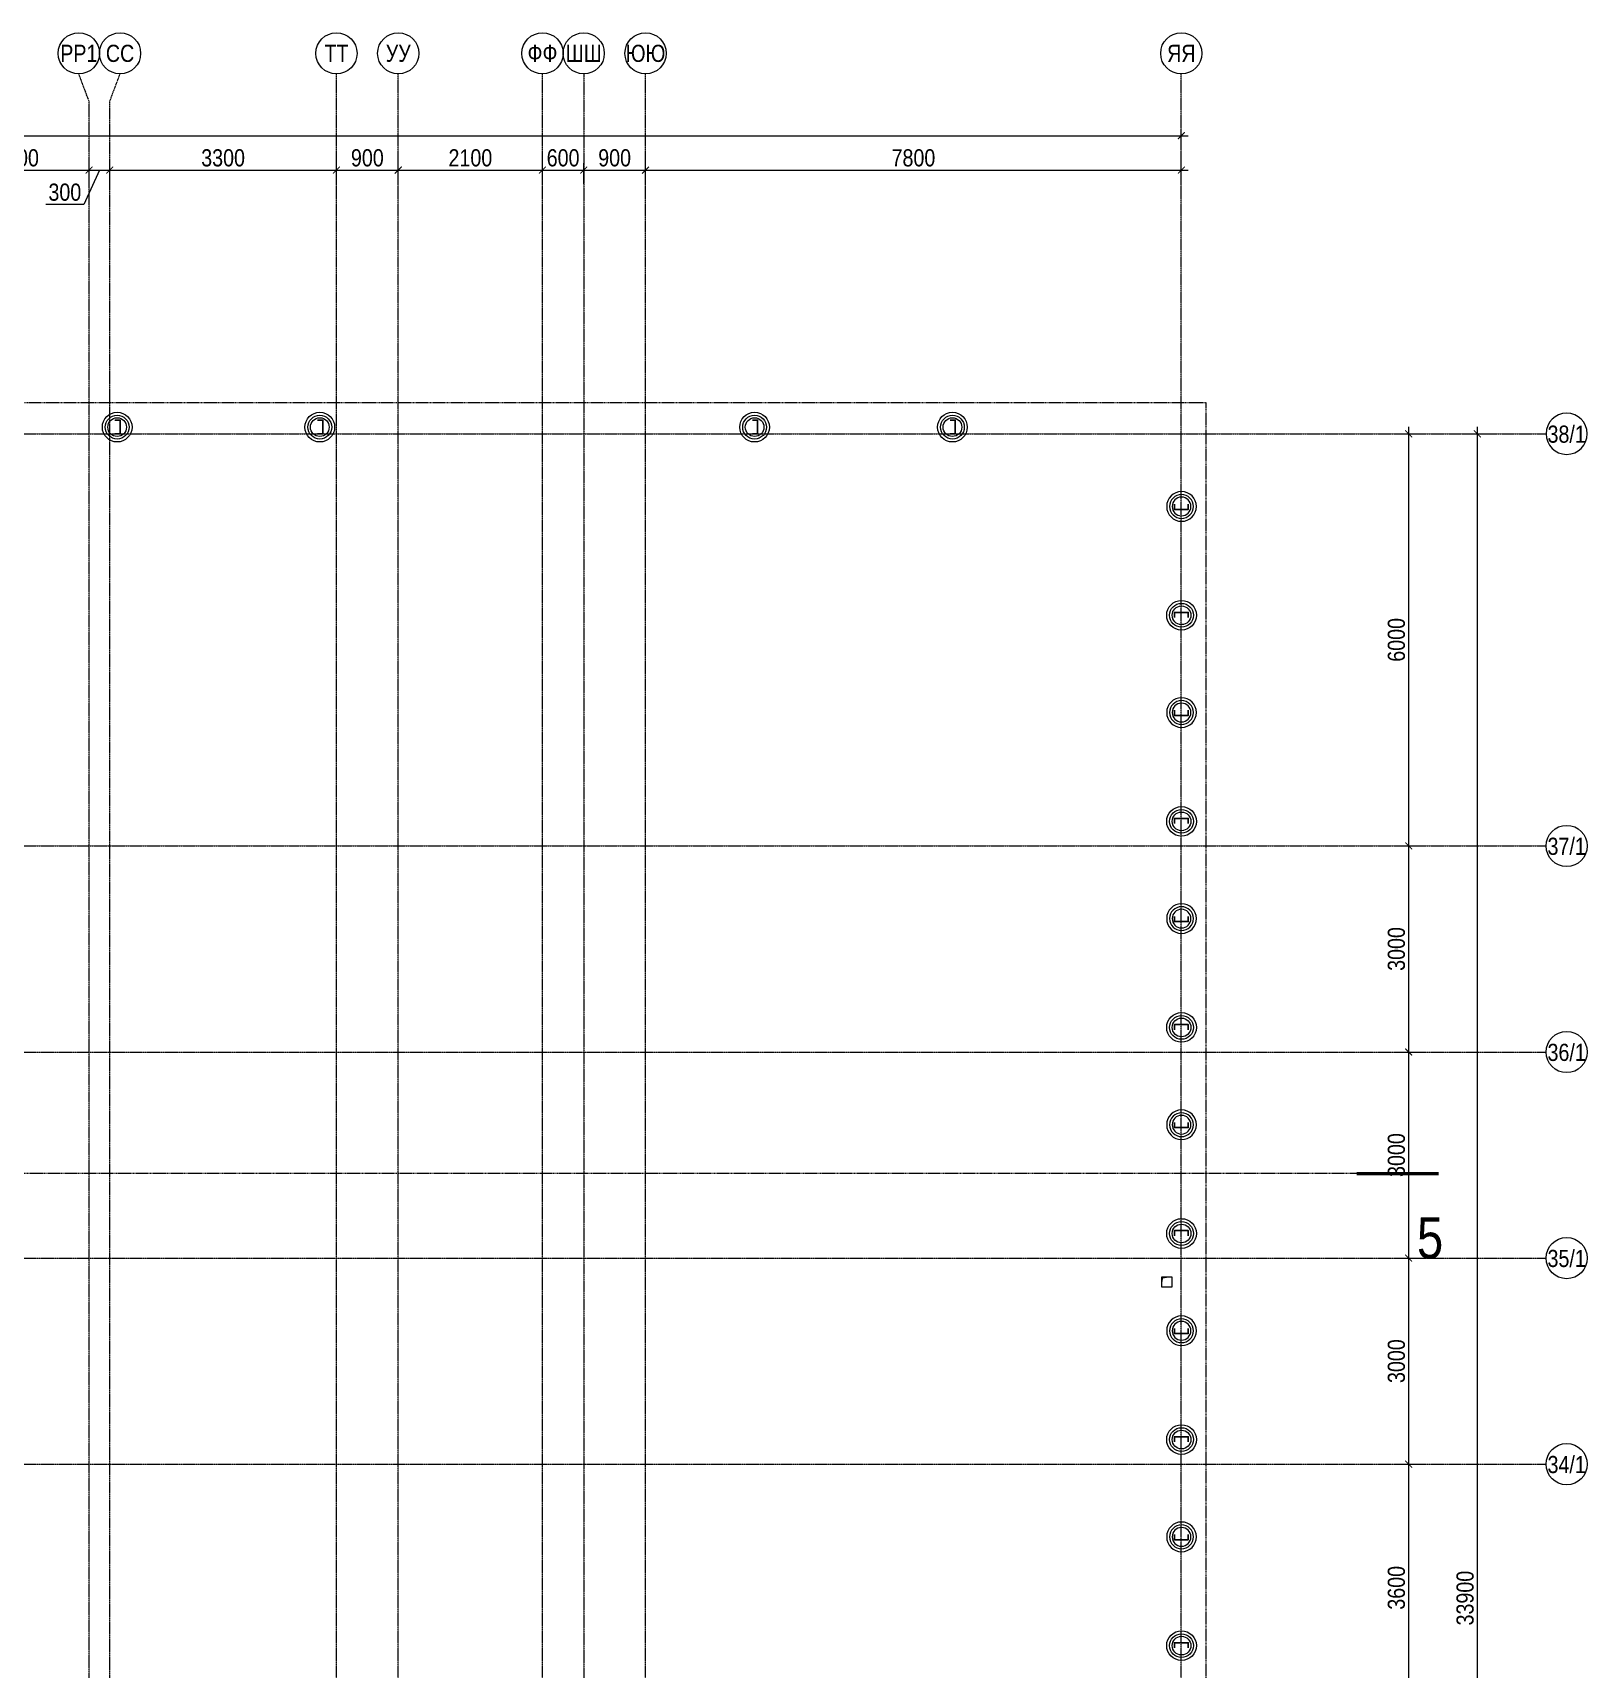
# Model space of a CAD drawing. Header units: millimetres. Extents: x -65509 to 912790, y 446 to 713294.
# Drawn here: x 215276 to 237907, y 411991 to 435815 of the extents above; entities that cross this region are included whole.
import ezdxf
from ezdxf.enums import TextEntityAlignment as Align

# ---------------------------------------------------------------- set-up
doc = ezdxf.new("R2010")
doc.units = ezdxf.units.MM
doc.linetypes.add('CENTER2', pattern=[28.575, 19.05, -3.175, 3.175, -3.175])
doc.linetypes.add('DASHED', pattern=[19.05, 12.7, -6.35])
doc.layers.get('Defpoints').update_dxf_attribs({"color": 250})
doc.layers.add('АР_Делит', color=250, linetype='Continuous', lineweight=0, plot=False)
for name, color, linetype, lineweight in [('АР_Разрезы марка', 7, 'Continuous', 13), ('ВК_Шахты', 250, 'Continuous', 9), ('КМ_Фахверки', 250, 'Continuous', 25), ('РД_Оси_100', 250, 'Continuous', 0), ('РД_Оси_размер', 250, 'Continuous', 0)]:
    doc.layers.add(name, color=color, linetype=linetype, lineweight=lineweight)
doc.styles.add('style1', font='ARIALN.TTF')
doc.styles.add('ккк', font='isocpeur.ttf', dxfattribs={"width": 0.85, "oblique": 15})
doc.dimstyles.new('Dim100_ареал', dxfattribs={"dimscale": 100, "dimtxt": 2.5, "dimasz": 1, "dimexe": 1, "dimexo": 1, "dimgap": 0.5, "dimtad": 1, "dimzin": 12, "dimdsep": 46, "dimtxsty": 'style1', "dimblk": 'ARCHTICK', "dimcen": 1, "dimdle": 1, "dimclrd": 256, "dimclre": 256, "dimaunit": 1, "dimadec": 0, "dimazin": 3, "dimtfac": 1, "dimtmove": 1, "dimatfit": 3, "dimldrblk": 'OPEN30', "dimfxl": 4, "dimfxlon": 1, "dimtolj": 1, "dimtzin": 0, "dimlwd": 9, "dimlwe": 9, "dimarcsym": 0})

# ---------------------------------------------------------------- blocks, each defined once
blk = doc.blocks.new('A-iden')
at = {"linetype": 'Continuous', "lineweight": 5}
blk.add_circle((0, -4), 3, dxfattribs=at)
at = {"color": 0, "linetype": 'Continuous', "lineweight": 20, "style": 'ккк', "width": 0.85}
blk.add_attdef('ID', text='', height=8, dxfattribs=at).set_placement((0.31, -3.85), align=Align.MIDDLE_CENTER)
blk = doc.blocks.new('_ArchTick')
at = {"color": 0, "linetype": 'ByBlock', "const_width": 0.15}
blk.add_lwpolyline([(-0.5, -0.5), (0.5, 0.5)], dxfattribs=at)
blk = doc.blocks.new('*D378')
at = {"layer": 'Defpoints', "color": 0, "transparency": 16777216}
for p in [(116910, 119700), (117910, 119700), (116910, 116100)]:
    blk.add_point(p, dxfattribs=at)
at = {"layer": 'РД_Оси_размер', "color": 0, "lineweight": 5, "transparency": 16777216}
for p, q in [((117710, 119700), (118010, 119700)), ((117910, 116000), (117910, 119800)), ((117710, 116100), (118010, 116100))]:
    blk.add_line(p, q, dxfattribs=at)
at = {"layer": 'РД_Оси_размер', "color": 0, "lineweight": 5, "transparency": 16777216, "xscale": 100, "yscale": 100, "zscale": 100}
for p, rotation in [((117910, 119700), 90), ((117910, 116100), 270)]:
    blk.add_blockref('_ArchTick', p, dxfattribs=dict(at, rotation=rotation))
at = {"layer": 'РД_Оси_размер', "color": 0, "transparency": 16777216, "insert": (117732, 117900), "char_height": 250, "attachment_point": 5, "rotation": 90, "style": 'style1'}
blk.add_mtext('\\A1;3600', dxfattribs=at)
blk = doc.blocks.new('_Open30')
at = {"color": 0, "linetype": 'ByBlock', "lineweight": -2}
for p, q in [((-1, 0.27), (0, 0)), ((0, 0), (-1, -0.27)), ((0, 0), (-1, 0))]:
    blk.add_line(p, q, dxfattribs=at)
blk = doc.blocks.new('*D379')
at = {"layer": 'Defpoints', "color": 0, "transparency": 16777216}
for p in [(116910, 122700), (117910, 122700), (116910, 119700)]:
    blk.add_point(p, dxfattribs=at)
at = {"layer": 'РД_Оси_размер', "color": 0, "lineweight": 5, "transparency": 16777216}
for p, q in [((117710, 122700), (118010, 122700)), ((117910, 119600), (117910, 122800)), ((117710, 119700), (118010, 119700))]:
    blk.add_line(p, q, dxfattribs=at)
at = {"layer": 'РД_Оси_размер', "color": 0, "lineweight": 5, "transparency": 16777216, "xscale": 100, "yscale": 100, "zscale": 100}
for p, rotation in [((117910, 122700), 90), ((117910, 119700), 270)]:
    blk.add_blockref('_ArchTick', p, dxfattribs=dict(at, rotation=rotation))
at = {"layer": 'РД_Оси_размер', "color": 0, "transparency": 16777216, "insert": (117732, 121200), "char_height": 250, "attachment_point": 5, "rotation": 90, "style": 'style1'}
blk.add_mtext('\\A1;3000', dxfattribs=at)
blk = doc.blocks.new('*D380')
at = {"layer": 'Defpoints', "color": 0, "transparency": 16777216}
for p in [(116910, 125700), (117910, 125700), (116910, 122700)]:
    blk.add_point(p, dxfattribs=at)
at = {"layer": 'РД_Оси_размер', "color": 0, "lineweight": 5, "transparency": 16777216}
for p, q in [((117910, 122600), (117910, 125800)), ((117710, 125700), (118010, 125700)), ((117710, 122700), (118010, 122700))]:
    blk.add_line(p, q, dxfattribs=at)
at = {"layer": 'РД_Оси_размер', "color": 0, "lineweight": 5, "transparency": 16777216, "xscale": 100, "yscale": 100, "zscale": 100}
for p, rotation in [((117910, 125700), 90), ((117910, 122700), 270)]:
    blk.add_blockref('_ArchTick', p, dxfattribs=dict(at, rotation=rotation))
at = {"layer": 'РД_Оси_размер', "color": 0, "transparency": 16777216, "insert": (117732, 124200), "char_height": 250, "attachment_point": 5, "rotation": 90, "style": 'style1'}
blk.add_mtext('\\A1;3000', dxfattribs=at)
blk = doc.blocks.new('*D381')
at = {"layer": 'Defpoints', "color": 0, "transparency": 16777216}
for p in [(116910, 128700), (117910, 128700), (116910, 125700)]:
    blk.add_point(p, dxfattribs=at)
at = {"layer": 'РД_Оси_размер', "color": 0, "lineweight": 5, "transparency": 16777216}
for p, q in [((117710, 128700), (118010, 128700)), ((117910, 125600), (117910, 128800)), ((117710, 125700), (118010, 125700))]:
    blk.add_line(p, q, dxfattribs=at)
at = {"layer": 'РД_Оси_размер', "color": 0, "lineweight": 5, "transparency": 16777216, "xscale": 100, "yscale": 100, "zscale": 100}
for p, rotation in [((117910, 128700), 90), ((117910, 125700), 270)]:
    blk.add_blockref('_ArchTick', p, dxfattribs=dict(at, rotation=rotation))
at = {"layer": 'РД_Оси_размер', "color": 0, "transparency": 16777216, "insert": (117732, 127200), "char_height": 250, "attachment_point": 5, "rotation": 90, "style": 'style1'}
blk.add_mtext('\\A1;3000', dxfattribs=at)
blk = doc.blocks.new('*D382')
at = {"layer": 'Defpoints', "color": 0, "transparency": 16777216}
for p in [(116910, 134700), (117910, 134700), (116910, 128700)]:
    blk.add_point(p, dxfattribs=at)
at = {"layer": 'РД_Оси_размер', "color": 0, "lineweight": 5, "transparency": 16777216}
for p, q in [((117710, 134700), (118010, 134700)), ((117910, 128600), (117910, 134800)), ((117710, 128700), (118010, 128700))]:
    blk.add_line(p, q, dxfattribs=at)
at = {"layer": 'РД_Оси_размер', "color": 0, "lineweight": 5, "transparency": 16777216, "xscale": 100, "yscale": 100, "zscale": 100}
for p, rotation in [((117910, 134700), 90), ((117910, 128700), 270)]:
    blk.add_blockref('_ArchTick', p, dxfattribs=dict(at, rotation=rotation))
at = {"layer": 'РД_Оси_размер', "color": 0, "transparency": 16777216, "insert": (117732, 131700), "char_height": 250, "attachment_point": 5, "rotation": 90, "style": 'style1'}
blk.add_mtext('\\A1;6000', dxfattribs=at)
blk = doc.blocks.new('*D333')
at = {"layer": 'Defpoints', "color": 0, "transparency": 16777216}
for p in [(116910, 134700), (118910, 134700), (116910, 100800)]:
    blk.add_point(p, dxfattribs=at)
at = {"layer": 'РД_Оси_размер', "color": 0, "lineweight": 5, "transparency": 16777216}
for p, q in [((118710, 134700), (119010, 134700)), ((118910, 100700), (118910, 134800)), ((118710, 100800), (119010, 100800))]:
    blk.add_line(p, q, dxfattribs=at)
at = {"layer": 'РД_Оси_размер', "color": 0, "lineweight": 5, "transparency": 16777216, "xscale": 100, "yscale": 100, "zscale": 100}
for p, rotation in [((118910, 134700), 90), ((118910, 100800), 270)]:
    blk.add_blockref('_ArchTick', p, dxfattribs=dict(at, rotation=rotation))
at = {"layer": 'РД_Оси_размер', "color": 0, "transparency": 16777216, "insert": (118732, 117750), "char_height": 250, "attachment_point": 5, "rotation": 90, "style": 'style1'}
blk.add_mtext('\\A1;33900', dxfattribs=at)
blk = doc.blocks.new('*D227')
at = {"layer": 'Defpoints', "color": 0, "transparency": 16777216}
for p in [(114600, 139039), (73200, 137039), (114600, 137039)]:
    blk.add_point(p, dxfattribs=at)
at = {"layer": 'РД_Оси_размер', "color": 0, "lineweight": 5, "transparency": 16777216}
for p, q in [((73200, 138839), (73200, 139139)), ((114600, 138839), (114600, 139139)), ((73100, 139039), (114700, 139039))]:
    blk.add_line(p, q, dxfattribs=at)
at = {"layer": 'РД_Оси_размер', "color": 0, "lineweight": 5, "transparency": 16777216, "xscale": 100, "yscale": 100, "zscale": 100, "rotation": 180}
blk.add_blockref('_ArchTick', (73200, 139039), dxfattribs=at)
at = {"layer": 'РД_Оси_размер', "color": 0, "lineweight": 5, "transparency": 16777216, "xscale": 100, "yscale": 100, "zscale": 100}
blk.add_blockref('_ArchTick', (114600, 139039), dxfattribs=at)
at = {"layer": 'РД_Оси_размер', "color": 0, "transparency": 16777216, "insert": (93900, 139216), "char_height": 250, "attachment_point": 5, "style": 'style1'}
blk.add_mtext('\\A1;41400', dxfattribs=at)
blk = doc.blocks.new('*D411')
at = {"layer": 'Defpoints', "color": 0, "transparency": 16777216}
for p in [(98700, 138539), (96600, 137039), (98700, 137039)]:
    blk.add_point(p, dxfattribs=at)
at = {"layer": 'РД_Оси_размер', "color": 0, "lineweight": 5, "transparency": 16777216}
for p, q in [((96500, 138539), (98800, 138539)), ((96600, 138339), (96600, 138639)), ((98700, 138339), (98700, 138639))]:
    blk.add_line(p, q, dxfattribs=at)
at = {"layer": 'РД_Оси_размер', "color": 0, "lineweight": 5, "transparency": 16777216, "xscale": 100, "yscale": 100, "zscale": 100, "rotation": 180}
blk.add_blockref('_ArchTick', (96600, 138539), dxfattribs=at)
at = {"layer": 'РД_Оси_размер', "color": 0, "lineweight": 5, "transparency": 16777216, "xscale": 100, "yscale": 100, "zscale": 100}
blk.add_blockref('_ArchTick', (98700, 138539), dxfattribs=at)
at = {"layer": 'РД_Оси_размер', "color": 0, "transparency": 16777216, "insert": (97650, 138716), "char_height": 250, "attachment_point": 5, "style": 'style1'}
blk.add_mtext('\\A1;2100', dxfattribs=at)
blk = doc.blocks.new('*D412')
at = {"layer": 'Defpoints', "color": 0, "transparency": 16777216}
for p in [(99000, 138539), (98700, 137039), (99000, 137039)]:
    blk.add_point(p, dxfattribs=at)
at = {"layer": 'РД_Оси_размер', "color": 0, "lineweight": 5, "transparency": 16777216}
for p, q in [((98600, 138539), (99100, 138539)), ((98850, 138539), (98622, 138039)), ((98700, 138339), (98700, 138639)), ((99000, 138339), (99000, 138639)), ((98622, 138039), (98070, 138039))]:
    blk.add_line(p, q, dxfattribs=at)
at = {"layer": 'РД_Оси_размер', "color": 0, "lineweight": 5, "transparency": 16777216, "xscale": 100, "yscale": 100, "zscale": 100, "rotation": 180}
blk.add_blockref('_ArchTick', (98700, 138539), dxfattribs=at)
at = {"layer": 'РД_Оси_размер', "color": 0, "lineweight": 5, "transparency": 16777216, "xscale": 100, "yscale": 100, "zscale": 100}
blk.add_blockref('_ArchTick', (99000, 138539), dxfattribs=at)
at = {"layer": 'РД_Оси_размер', "color": 0, "transparency": 16777216, "insert": (98346, 138216), "char_height": 250, "attachment_point": 5, "style": 'style1'}
blk.add_mtext('\\A1;300', dxfattribs=at)
blk = doc.blocks.new('*D413')
at = {"layer": 'Defpoints', "color": 0, "transparency": 16777216}
for p in [(102300, 138539), (99000, 137039), (102300, 137039)]:
    blk.add_point(p, dxfattribs=at)
at = {"layer": 'РД_Оси_размер', "color": 0, "lineweight": 5, "transparency": 16777216}
for p, q in [((98900, 138539), (102400, 138539)), ((99000, 138339), (99000, 138639)), ((102300, 138339), (102300, 138639))]:
    blk.add_line(p, q, dxfattribs=at)
at = {"layer": 'РД_Оси_размер', "color": 0, "lineweight": 5, "transparency": 16777216, "xscale": 100, "yscale": 100, "zscale": 100, "rotation": 180}
blk.add_blockref('_ArchTick', (99000, 138539), dxfattribs=at)
at = {"layer": 'РД_Оси_размер', "color": 0, "lineweight": 5, "transparency": 16777216, "xscale": 100, "yscale": 100, "zscale": 100}
blk.add_blockref('_ArchTick', (102300, 138539), dxfattribs=at)
at = {"layer": 'РД_Оси_размер', "color": 0, "transparency": 16777216, "insert": (100650, 138716), "char_height": 250, "attachment_point": 5, "style": 'style1'}
blk.add_mtext('\\A1;3300', dxfattribs=at)
blk = doc.blocks.new('*D414')
at = {"layer": 'Defpoints', "color": 0, "transparency": 16777216}
for p in [(103200, 138539), (102300, 137039), (103200, 137039)]:
    blk.add_point(p, dxfattribs=at)
at = {"layer": 'РД_Оси_размер', "color": 0, "lineweight": 5, "transparency": 16777216}
for p, q in [((102200, 138539), (103300, 138539)), ((102300, 138339), (102300, 138639)), ((103200, 138339), (103200, 138639))]:
    blk.add_line(p, q, dxfattribs=at)
at = {"layer": 'РД_Оси_размер', "color": 0, "lineweight": 5, "transparency": 16777216, "xscale": 100, "yscale": 100, "zscale": 100, "rotation": 180}
blk.add_blockref('_ArchTick', (102300, 138539), dxfattribs=at)
at = {"layer": 'РД_Оси_размер', "color": 0, "lineweight": 5, "transparency": 16777216, "xscale": 100, "yscale": 100, "zscale": 100}
blk.add_blockref('_ArchTick', (103200, 138539), dxfattribs=at)
at = {"layer": 'РД_Оси_размер', "color": 0, "transparency": 16777216, "insert": (102750, 138716), "char_height": 250, "attachment_point": 5, "style": 'style1'}
blk.add_mtext('\\A1;900', dxfattribs=at)
blk = doc.blocks.new('*D415')
at = {"layer": 'Defpoints', "color": 0, "transparency": 16777216}
for p in [(105300, 138539), (103200, 137039), (105300, 137039)]:
    blk.add_point(p, dxfattribs=at)
at = {"layer": 'РД_Оси_размер', "color": 0, "lineweight": 5, "transparency": 16777216}
for p, q in [((103100, 138539), (105400, 138539)), ((103200, 138339), (103200, 138639)), ((105300, 138339), (105300, 138639))]:
    blk.add_line(p, q, dxfattribs=at)
at = {"layer": 'РД_Оси_размер', "color": 0, "lineweight": 5, "transparency": 16777216, "xscale": 100, "yscale": 100, "zscale": 100, "rotation": 180}
blk.add_blockref('_ArchTick', (103200, 138539), dxfattribs=at)
at = {"layer": 'РД_Оси_размер', "color": 0, "lineweight": 5, "transparency": 16777216, "xscale": 100, "yscale": 100, "zscale": 100}
blk.add_blockref('_ArchTick', (105300, 138539), dxfattribs=at)
at = {"layer": 'РД_Оси_размер', "color": 0, "transparency": 16777216, "insert": (104250, 138716), "char_height": 250, "attachment_point": 5, "style": 'style1'}
blk.add_mtext('\\A1;2100', dxfattribs=at)
blk = doc.blocks.new('*D416')
at = {"layer": 'Defpoints', "color": 0, "transparency": 16777216}
for p in [(105900, 138539), (105300, 137039), (105900, 137039)]:
    blk.add_point(p, dxfattribs=at)
at = {"layer": 'РД_Оси_размер', "color": 0, "lineweight": 5, "transparency": 16777216}
for p, q in [((105200, 138539), (106000, 138539)), ((105300, 138339), (105300, 138639)), ((105900, 138339), (105900, 138639))]:
    blk.add_line(p, q, dxfattribs=at)
at = {"layer": 'РД_Оси_размер', "color": 0, "lineweight": 5, "transparency": 16777216, "xscale": 100, "yscale": 100, "zscale": 100, "rotation": 180}
blk.add_blockref('_ArchTick', (105300, 138539), dxfattribs=at)
at = {"layer": 'РД_Оси_размер', "color": 0, "lineweight": 5, "transparency": 16777216, "xscale": 100, "yscale": 100, "zscale": 100}
blk.add_blockref('_ArchTick', (105900, 138539), dxfattribs=at)
at = {"layer": 'РД_Оси_размер', "color": 0, "transparency": 16777216, "insert": (105600, 138716), "char_height": 250, "attachment_point": 5, "style": 'style1'}
blk.add_mtext('\\A1;600', dxfattribs=at)
blk = doc.blocks.new('*D417')
at = {"layer": 'Defpoints', "color": 0, "transparency": 16777216}
for p in [(106800, 138539), (105900, 137039), (106800, 137039)]:
    blk.add_point(p, dxfattribs=at)
at = {"layer": 'РД_Оси_размер', "color": 0, "lineweight": 5, "transparency": 16777216}
for p, q in [((105800, 138539), (106900, 138539)), ((105900, 138339), (105900, 138639)), ((106800, 138339), (106800, 138639))]:
    blk.add_line(p, q, dxfattribs=at)
at = {"layer": 'РД_Оси_размер', "color": 0, "lineweight": 5, "transparency": 16777216, "xscale": 100, "yscale": 100, "zscale": 100, "rotation": 180}
blk.add_blockref('_ArchTick', (105900, 138539), dxfattribs=at)
at = {"layer": 'РД_Оси_размер', "color": 0, "lineweight": 5, "transparency": 16777216, "xscale": 100, "yscale": 100, "zscale": 100}
blk.add_blockref('_ArchTick', (106800, 138539), dxfattribs=at)
at = {"layer": 'РД_Оси_размер', "color": 0, "transparency": 16777216, "insert": (106350, 138716), "char_height": 250, "attachment_point": 5, "style": 'style1'}
blk.add_mtext('\\A1;900', dxfattribs=at)
blk = doc.blocks.new('*D418')
at = {"layer": 'Defpoints', "color": 0, "transparency": 16777216}
for p in [(114600, 138539), (106800, 137039), (114600, 137039)]:
    blk.add_point(p, dxfattribs=at)
at = {"layer": 'РД_Оси_размер', "color": 0, "lineweight": 5, "transparency": 16777216}
for p, q in [((106700, 138539), (114700, 138539)), ((106800, 138339), (106800, 138639)), ((114600, 138339), (114600, 138639))]:
    blk.add_line(p, q, dxfattribs=at)
at = {"layer": 'РД_Оси_размер', "color": 0, "lineweight": 5, "transparency": 16777216, "xscale": 100, "yscale": 100, "zscale": 100, "rotation": 180}
blk.add_blockref('_ArchTick', (106800, 138539), dxfattribs=at)
at = {"layer": 'РД_Оси_размер', "color": 0, "lineweight": 5, "transparency": 16777216, "xscale": 100, "yscale": 100, "zscale": 100}
blk.add_blockref('_ArchTick', (114600, 138539), dxfattribs=at)
at = {"layer": 'РД_Оси_размер', "color": 0, "transparency": 16777216, "insert": (110700, 138716), "char_height": 250, "attachment_point": 5, "style": 'style1'}
blk.add_mtext('\\A1;7800', dxfattribs=at)
blk = doc.blocks.new('otv')
at = {"linetype": 'Continuous'}
blk.add_lwpolyline([(0, -1), (0, 0), (1, 0), (1, -1)], close=True, dxfattribs=at)
blk.add_solid([(0, -1), (0, 0), (0.13, -0.14), (1, 0)], dxfattribs=at)
blk = doc.blocks.new('Ф_пеноблок 200')
at = {"layer": 'АР_Делит', "color": 1}
for radius in [216, 173, 136]:
    blk.add_circle((103, -42), radius, dxfattribs=at)
at = {"layer": 'КМ_Фахверки'}
blk.add_lwpolyline([(0, -75), (0, 0), (200, 0), (200, -75)], dxfattribs=at)
blk = doc.blocks.new('СОШ_2200_АР_ОСИ_М100_28.05.24')
at = {"layer": 'АР_Делит', "color": 5, "linetype": 'DASHED'}
blk.add_lwpolyline([(-355, 13145), (-355, 100855), (37145, 100855), (37145, 129155), (72745, 129155), (72745, 135155), (114955, 135155), (114955, -355)], dxfattribs=at)
at = {"layer": 'РД_Оси_100', "linetype": 'CENTER2'}
for p, q in [((102300, -6155), (102300, 139938.679)), ((114600, -6155), (114600, 139938.679)), ((-5954.958, 134700), (119910, 134700)), ((-5954.958, 128700), (119910, 128700)), ((-5954.958, 125700), (119910, 125700)), ((-5954.958, 122700), (119910, 122700)), ((-5954.958, 119700), (119910, 119700))]:
    blk.add_line(p, q, dxfattribs=at)
for points in [[(98700, -6194.98), (98700, 139538.679), (98550, 139938.679)], [(99000, -6195.83), (99000, 139538.679), (99150, 139938.679)], [(103200, -6155), (103200, 139938.679)], [(105300, -6155), (105300, 139938.679)], [(105900, 139938.679), (105900, -6155)], [(106800, -6155), (106800, 139938.679)]]:
    blk.add_lwpolyline(points, dxfattribs=at)
at = {"layer": 'РД_Оси_100', "color": 0}
ref = blk.add_blockref('A-iden', (98550, 140638.679), dxfattribs=dict(at, xscale=100, yscale=100, zscale=100))
ref.add_attrib('ID', 'РР1', dxfattribs={"layer": '0', "linetype": 'Continuous', "height": 250, "style": 'style1'}).set_placement((98550, 140238.679), align=Align.MIDDLE)
ref = blk.add_blockref('A-iden', (99150, 140638.679), dxfattribs=dict(at, xscale=100, yscale=100, zscale=100))
ref.add_attrib('ID', 'СС', dxfattribs={"layer": '0', "linetype": 'Continuous', "height": 250, "style": 'style1'}).set_placement((99150, 140238.679), align=Align.MIDDLE)
ref = blk.add_blockref('A-iden', (102300, 140638.679), dxfattribs=dict(at, xscale=100, yscale=100, zscale=100))
ref.add_attrib('ID', 'ТТ', dxfattribs={"layer": '0', "linetype": 'Continuous', "height": 250, "style": 'style1'}).set_placement((102300, 140238.679), align=Align.MIDDLE)
ref = blk.add_blockref('A-iden', (103200, 140638.679), dxfattribs=dict(at, xscale=100, yscale=100, zscale=100))
ref.add_attrib('ID', 'УУ', dxfattribs={"layer": '0', "linetype": 'Continuous', "height": 250, "style": 'style1'}).set_placement((103200, 140238.679), align=Align.MIDDLE)
ref = blk.add_blockref('A-iden', (105300, 140638.679), dxfattribs=dict(at, xscale=100, yscale=100, zscale=100))
ref.add_attrib('ID', 'ФФ', dxfattribs={"layer": '0', "linetype": 'Continuous', "height": 250, "style": 'style1'}).set_placement((105300, 140238.679), align=Align.MIDDLE)
ref = blk.add_blockref('A-iden', (105900, 140638.679), dxfattribs=dict(at, xscale=100, yscale=100, zscale=100))
ref.add_attrib('ID', 'ШШ', dxfattribs={"layer": '0', "linetype": 'Continuous', "height": 250, "style": 'style1'}).set_placement((105900, 140238.679), align=Align.MIDDLE)
ref = blk.add_blockref('A-iden', (106800, 140638.679), dxfattribs=dict(at, xscale=100, yscale=100, zscale=100))
ref.add_attrib('ID', 'ЮЮ', dxfattribs={"layer": '0', "linetype": 'Continuous', "height": 250, "style": 'style1'}).set_placement((106800, 140238.679), align=Align.MIDDLE)
ref = blk.add_blockref('A-iden', (114600, 140638.679), dxfattribs=dict(at, xscale=100, yscale=100, zscale=100))
ref.add_attrib('ID', 'ЯЯ', dxfattribs={"layer": '0', "linetype": 'Continuous', "height": 250, "style": 'style1'}).set_placement((114600, 140238.679), align=Align.MIDDLE)
ref = blk.add_blockref('A-iden', (120210, 135100), dxfattribs=dict(at, xscale=-100, yscale=100, zscale=100))
ref.add_attrib('ID', '38/1', dxfattribs={"layer": '0', "linetype": 'Continuous', "height": 250, "style": 'style1'}).set_placement((120210, 134700), align=Align.MIDDLE)
ref = blk.add_blockref('A-iden', (120210, 129100), dxfattribs=dict(at, xscale=100, yscale=100, zscale=100))
ref.add_attrib('ID', '37/1', dxfattribs={"layer": '0', "linetype": 'Continuous', "height": 250, "style": 'style1'}).set_placement((120210, 128700), align=Align.MIDDLE)
ref = blk.add_blockref('A-iden', (120210, 126100), dxfattribs=dict(at, xscale=100, yscale=100, zscale=100))
ref.add_attrib('ID', '36/1', dxfattribs={"layer": '0', "linetype": 'Continuous', "height": 250, "style": 'style1'}).set_placement((120210, 125700), align=Align.MIDDLE)
ref = blk.add_blockref('A-iden', (120210, 123100), dxfattribs=dict(at, xscale=100, yscale=100, zscale=100))
ref.add_attrib('ID', '35/1', dxfattribs={"layer": '0', "linetype": 'Continuous', "height": 250, "style": 'style1'}).set_placement((120210, 122700), align=Align.MIDDLE)
ref = blk.add_blockref('A-iden', (120210, 120100), dxfattribs=dict(at, xscale=100, yscale=100, zscale=100))
ref.add_attrib('ID', '34/1', dxfattribs={"layer": '0', "linetype": 'Continuous', "height": 250, "style": 'style1'}).set_placement((120210, 119700), align=Align.MIDDLE)
at = {"layer": 'РД_Оси_размер'}
for base, p1, p2, picture, middle in [((114600, 139038.679), (73200, 137038.679), (114600, 137038.679), '*D227', (93900, 139216.322)), ((98700, 138538.679), (96600, 137038.679), (98700, 137038.679), '*D411', (97650, 138716.322)), ((102300, 138538.679), (99000, 137038.679), (102300, 137038.679), '*D413', (100650, 138716.322)), ((103200, 138538.679), (102300, 137038.679), (103200, 137038.679), '*D414', (102750, 138716.322)), ((105300, 138538.679), (103200, 137038.679), (105300, 137038.679), '*D415', (104250, 138716.322)), ((105900, 138538.679), (105300, 137038.679), (105900, 137038.679), '*D416', (105600, 138716.322)), ((106800, 138538.679), (105900, 137038.679), (106800, 137038.679), '*D417', (106350, 138716.322)), ((114600, 138538.679), (106800, 137038.679), (114600, 137038.679), '*D418', (110700, 138716.322))]:
    dim = blk.add_linear_dim(base=base, p1=p1, p2=p2, dimstyle='Dim100_ареал', dxfattribs=at)
    dim.commit()
    dim.dimension.update_dxf_attribs({"geometry": picture, "text_midpoint": middle})
dim = blk.add_linear_dim(base=(99000, 138538.679), p1=(98700, 137038.679), p2=(99000, 137038.679), dimstyle='Dim100_ареал', dxfattribs=at)
dim.commit()
dim.dimension.update_dxf_attribs({"geometry": '*D412', "text_midpoint": (98572.453, 138038.679), "dimtype": 128})
for base, p1, p2, picture, middle in [((117910, 134700), (116910, 128700), (116910, 134700), '*D382', (117732.357, 131700)), ((118910, 134700), (116910, 100800), (116910, 134700), '*D333', (118732.357, 117750)), ((117910, 128700), (116910, 125700), (116910, 128700), '*D381', (117732.357, 127200)), ((117910, 125700), (116910, 122700), (116910, 125700), '*D380', (117732.357, 124200)), ((117910, 122700), (116910, 119700), (116910, 122700), '*D379', (117732.357, 121200)), ((117910, 119700), (116910, 116100), (116910, 119700), '*D378', (117732.357, 117900))]:
    dim = blk.add_linear_dim(base=base, p1=p1, p2=p2, angle=90, dimstyle='Dim100_ареал', dxfattribs=at)
    dim.commit()
    dim.dimension.update_dxf_attribs({"geometry": picture, "text_midpoint": middle})

msp = doc.modelspace()

# ---------------------------------------------------------------- linework, layer by layer
at = {"layer": 'АР_Разрезы марка', "linetype": 'DASHED', "lineweight": 0}
msp.add_lwpolyline([(235741.979, 419208.558), (179226.901, 419208.558), (179226.901, 416196.538), (150558.82, 416196.538)], dxfattribs=at)
at = {"layer": 'АР_Разрезы марка', "lineweight": 50}
msp.add_lwpolyline([(234551.328, 419208.558), (235741.979, 419208.558)], dxfattribs=at)
at = {"layer": 'АР_Разрезы марка'}
msp.add_lwpolyline([(235146.654, 419208.558, 0, 200, 0), (235146.654, 418764.29, 0, 0, 0), (235146.654, 417934.729, 0, 0, 0)], format="xyseb", dxfattribs=at)

# ---------------------------------------------------------------- block references
at = {"layer": 'ВК_Шахты', "color": 1, "xscale": 150, "yscale": 150}
msp.add_blockref('otv', (231711.235, 417701.737), dxfattribs=at)
at = {"layer": 'КМ_Фахверки', "rotation": 270}
for p in [(216547.152, 430176.733), (219497.155, 430176.733), (225827.162, 430176.733), (228707.165, 430176.733)]:
    msp.add_blockref('Ф_пеноблок 200', p, dxfattribs=at)
at = {"layer": 'КМ_Фахверки', "xscale": -1, "rotation": 180}
for p in [(231897.159, 428876.733), (231897.159, 425876.733), (231897.159, 422876.733), (231897.159, 419876.733), (231897.159, 416876.733), (231897.159, 413876.733)]:
    msp.add_blockref('Ф_пеноблок 200', p, dxfattribs=at)
at = {"layer": 'КМ_Фахверки'}
for p in [(231897.159, 427376.733), (231897.159, 424376.733), (231897.159, 421376.733), (231897.159, 418376.733), (231897.159, 415376.733), (231897.159, 412376.733)]:
    msp.add_blockref('Ф_пеноблок 200', p, dxfattribs=at)
at = {"layer": 'РД_Оси_100'}
msp.add_blockref('СОШ_2200_АР_ОСИ_М100_28.05.24', (117397.159, 295276.733), dxfattribs=at)

# ---------------------------------------------------------------- texts
at = {"layer": 'АР_Разрезы марка', "color": 7, "insert": (235618.621, 418267.592), "char_height": 600, "width": 1999.94, "attachment_point": 5, "style": 'style1'}
msp.add_mtext('5', dxfattribs=at)

doc.saveas('drawing.dxf')
